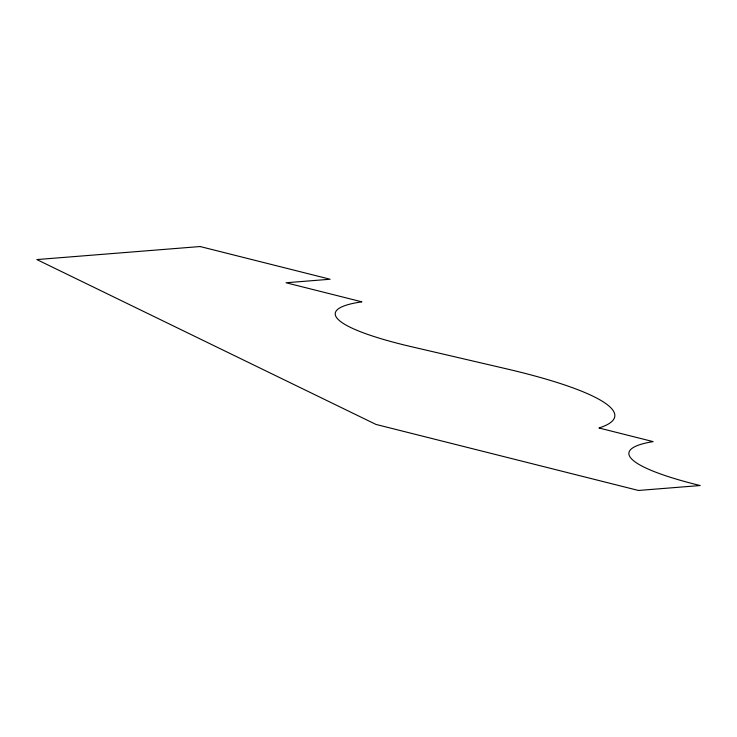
<?xml version="1.0" encoding="UTF-8"?>
<svg xmlns="http://www.w3.org/2000/svg" width="737" height="737" viewBox="0 0 737 737"><rect width="100%" height="100%" fill="white"/><g stroke="black" fill="none" stroke-linecap="round" stroke-linejoin="round"><path stroke-width="1.11" d="M200.114 246.536L36.85 259.571L375.981 424.429L638.463 490.464L700.15 485.536A184.582 29.508 7 0 1 653.12 441.61L598.951 427.985A255.721 40.885 7 0 0 506.264 368.786L411.541 346.731A179.736 28.734 7 0 1 361.885 301.838L286.048 282.759L330.112 279.24L200.114 246.536"/></g></svg>
